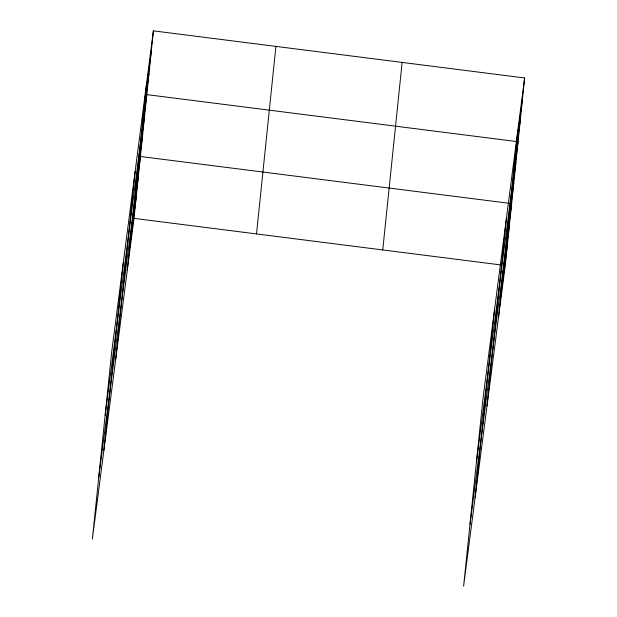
<?xml version="1.0" encoding="UTF-8"?>
<svg xmlns="http://www.w3.org/2000/svg" width="617" height="617" viewBox="0 0 617 617"><rect width="100%" height="100%" fill="white"/><g stroke="black" fill="none" stroke-linecap="round" stroke-linejoin="round"><path stroke-width="0.93" d="M103.887 450.287L123.277 262.765M115.765 358.847L135.154 171.325M127.287 270.099L146.676 82.578M153.394 30.85L111.746 351.513L92.365 539.034L134.012 218.372L153.394 30.85L524.635 77.966L505.254 265.487L463.606 586.15L482.988 398.628L524.635 77.966M256.518 233.92L275.907 46.398M382.741 249.939L402.13 62.417M475.129 497.402L494.518 309.881M487.006 405.963L506.395 218.441M498.536 317.215L517.918 129.693M144.478 103.826L151.196 52.106M142.28 125.081L148.998 73.354M105.16 415.272L146.807 94.609L518.049 141.725L476.401 462.388M137.953 166.96L144.671 115.232M135.817 187.583L142.542 135.863M98.759 477.149L140.406 156.487L511.647 203.61L470 524.265M131.552 228.845L138.277 177.118M129.423 249.469L136.141 197.741M515.719 150.941L522.437 99.221M513.529 172.197L520.247 120.469M509.195 214.076L515.912 162.348M507.066 234.707L513.784 182.979M502.801 275.961L509.519 224.233M500.665 296.584L507.382 244.864M134.012 218.372L500.541 264.894M503.364 265.248L505.254 265.487"/></g></svg>
